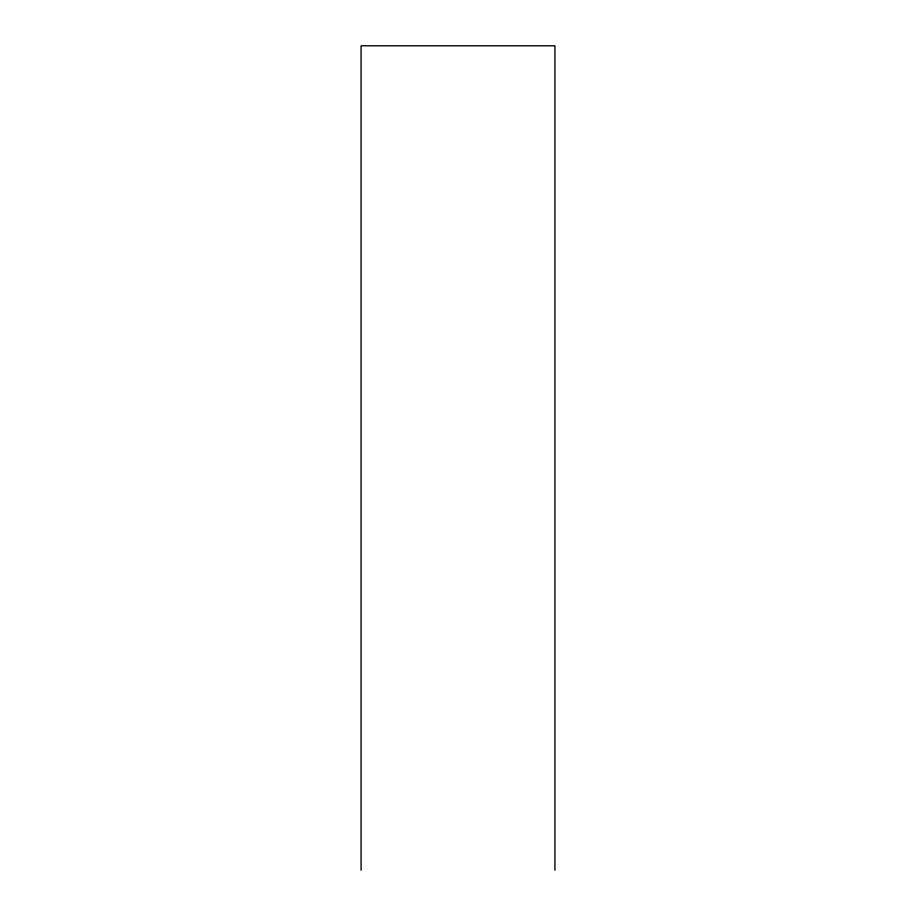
<?xml version="1.0" encoding="UTF-8"?>
<svg xmlns="http://www.w3.org/2000/svg" width="916" height="916" viewBox="0 0 916 916"><rect width="100%" height="100%" fill="white"/><g stroke="black" fill="none" stroke-linecap="round" stroke-linejoin="round"><path stroke-width="1.37" d="M554.924 870.2L554.924 45.8L361.076 45.8L361.076 870.2"/></g></svg>
